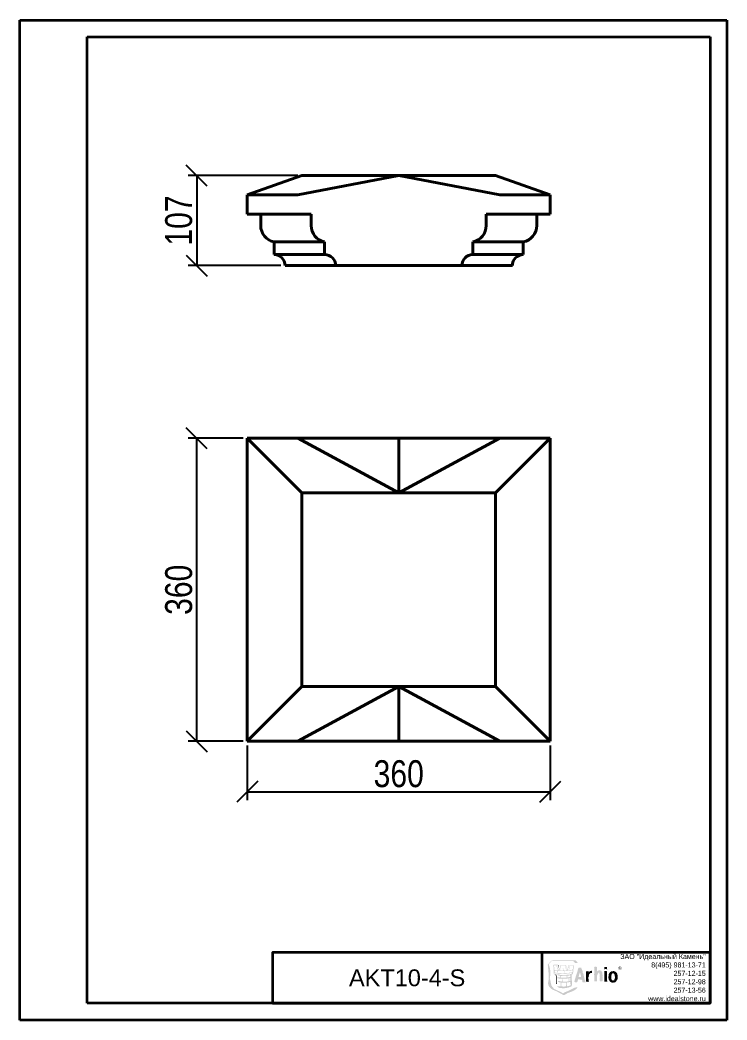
# Model space of a CAD drawing. Header units: millimetres. Extents: x 28823 to 29663, y 4830 to 6018.
import ezdxf

# ---------------------------------------------------------------- set-up
doc = ezdxf.new("R2010")
doc.units = ezdxf.units.MM
doc.layers.get('0').update_dxf_attribs({"lineweight": 35})
doc.layers.add('архио', color=252, linetype='Continuous', lineweight=40)
doc.layers.add('Размеры', color=5, linetype='Continuous', lineweight=9)
doc.styles.add('H100', font='ARIAL.TTF', dxfattribs={"height": 100})
doc.styles.get("Standard").update_dxf_attribs({"font": 'ARIAL.TTF', "height": 5})
doc.styles.add('Размер', font='ARIAL.TTF', dxfattribs={"width": 0.8})
doc.dimstyles.new('M 1-1_h36_(M 1-10)', dxfattribs={"dimtxt": 32, "dimasz": 25, "dimexe": 10, "dimexo": 5, "dimgap": 5, "dimtad": 1, "dimdec": 0, "dimtxsty": 'Размер', "dimblk": 'OBLIQUE', "dimcen": 2.5, "dimadec": 0, "dimazin": 0, "dimtfac": 1, "dimtdec": 0, "dimtmove": 0, "dimatfit": 3, "dimfxl": 0, "dimarcsym": 0})

# ---------------------------------------------------------------- blocks, each defined once
blk = doc.blocks.new('Logo')
h = blk.add_hatch(color=256)
edge = h.paths.add_edge_path()
edge.add_arc((-11.77, 9.97), 14.12, 347.7022, 349.8286, ccw=False)
edge.add_arc((8.64, 5.38), 6.8, 166.5465, 175.6657)
edge.add_arc((4.01, 6.08), 2.16, 184.8885, 231.8186)
edge.add_arc((5.05, 7.51), 3.93, 232.882, 245.4855)
edge.add_arc((9.16, 16.38), 13.7, 245.2577, 249.0679)
edge.add_arc((-0.17, -8.08), 12.48, 64.5367, 69.2139, ccw=False)
edge.add_arc((3.65, -0.11), 3.64, 49.4282, 64.7759, ccw=False)
edge.add_arc((6.1, 2.69), 0.0941, 200.3248, 218.0088)
edge.add_arc((6.17, 2.74), 0.178, 217.6976, 228.5452)
edge.add_arc((6.31, 2.9), 0.394, 228.852, 241.6192)
edge.add_arc((6.53, 3.24), 0.803, 239.1243, 255.0492)
edge.add_arc((6.59, 3.5), 1.07, 255.4649, 271.3492)
edge.add_arc((6.62, 2.91), 0.476, 270.0813, 305.3132)
edge.add_arc((9.29, -0.49), 3.85, 119.1572, 128.5241, ccw=False)
edge.add_arc((9.57, -1.13), 4.55, 115.0831, 118.3468, ccw=False)
edge.add_arc((8.49, 1.14), 2.04, 111.5636, 114.5511, ccw=False)
edge.add_arc((4.01, 12.24), 9.94, 292.0414, 292.1671)
edge.add_arc((1.57, 18.34), 16.51, 292.0497, 292.3291)
edge.add_arc((7.54, 3.76), 0.755, 293.1803, 294.5819)
edge.add_arc((37.34, -83.13), 91.11, 108.8014, 108.8781, ccw=False)
edge.add_arc((3.19, 17.67), 15.32, 288.1832, 292.5)
edge.add_arc((7.32, 7.85), 4.66, 291.795, 305.9891)
edge.add_arc((8.33, 6.19), 2.73, 309.2804, 326.7137)
edge.add_arc((10.3, 0.83), 3.88, 85.3612, 91.0157)
edge.add_arc((10.14, 7.55), 2.85, 261.1562, 271.9791, ccw=False)
edge.add_arc((8.67, 5.48), 1.27, 310.6512, 324.2542, ccw=False)
edge.add_arc((12.83, 0.72), 5.05, 131.3743, 132.6076)
edge.add_arc((7.37, 6.74), 3.07, 293.7487, 311.6391, ccw=False)
edge.add_arc((4.59, 13), 9.93, 288.2602, 293.8876, ccw=False)
edge.add_arc((13.66, -13.78), 18.35, 108.9431, 110.4472)
edge.add_arc((9.03, -1.13), 4.88, 111.4003, 124.5173)
edge.add_arc((3.85, -0.1), 3.84, 51.0951, 65.069)
edge.add_arc((-0.08, -8.45), 13.07, 64.853, 69.1295)
edge.add_arc((9.47, 16.56), 13.7, 245.2449, 249.0549, ccw=False)
edge.add_arc((5.37, 7.7), 3.93, 232.8703, 245.4725, ccw=False)
edge.add_arc((4.33, 6.26), 2.16, 184.8873, 231.807, ccw=False)
edge.add_arc((12.23, 5.35), 10.08, 167.8655, 175.8766, ccw=False)
edge.add_arc((-4.06, 8.98), 6.61, 346.8094, 381.3427)
edge.add_arc((2.34, 11.49), 0.266, 137.0811, 205.3253, ccw=False)
edge.add_arc((0.36, 13.44), 2.51, 315.2841, 317.5423)
edge.add_arc((2444.57, -2201.51), 3296.01, 137.80931, 137.81729, ccw=False)
edge.add_arc((-1967.67, 1798.01), 2659.17, 317.8086, 317.82085)
edge.add_line((2.9, 12.51), (9.32, 12.51))
edge.add_line((9.32, 12.51), (9.35, 12.51))
edge.add_arc((-4.59, -1.21), 19.56, 43.3547, 44.5206, ccw=False)
edge.add_arc((23.85, 25.65), 19.56, 223.3547, 224.5206)
edge.add_line((9.9, 11.93), (10.74, 11.93))
edge.add_arc((16.09, 17.2), 7.51, 223.1115, 224.549, ccw=False)
edge.add_arc((26.68, 27.01), 21.95, 221.5384, 222.9046, ccw=False)
edge.add_arc((-88.21, -75.47), 132.02, 41.7639, 41.7939)
edge.add_arc((10.08, 12.39), 0.18, 42.6921, 55.2568)
edge.add_arc((9.11, 11.58), 1.44, 41.8372, 46.6305)
edge.add_arc((9.82, 12.34), 0.393, 45.2899, 58.8221)
edge.add_arc((9.97, 12.59), 0.0969, 59.4875, 81.8704)
edge.add_arc((9.88, 8.47), 4.22, 88.5639, 91.4075)
edge.add_line((9.78, 12.69), (6.66, 12.69))
edge.add_line((6.66, 12.69), (3.25, 12.68))
edge.add_arc((3.34, 11.74), 0.948, 95.2045, 110.3432)
edge.add_arc((71.3, -49.24), 92.15, 137.7713, 137.8209, ccw=False)
edge.add_line((3.06, 12.69), (2.94, 12.62))
edge.add_arc((-630.23, 1109.65), 1266.65, 299.98223, 299.99223, ccw=False)
edge.add_line((2.75, 12.51), (2.78, 12.51))
edge.add_arc((3.85, 10.98), 1.86, 124.9431, 137.7403)
edge.add_arc((7.12, 7.98), 6.31, 137.5616, 141.4899)
edge.add_arc((-1.38, 14.69), 4.53, 315.6563, 321.9572, ccw=False)
edge.add_arc((2.38, 10.97), 0.766, 132.7113, 141.1615)
edge.add_arc((1.92, 11.34), 0.174, 141.5666, 171.2739)
edge.add_arc((1.99, 11.35), 0.251, 175.46, 201.2759)
edge.add_arc((3.66, 11.97), 2.02, 200.5433, 204.461)
edge.add_arc((-3.53, 8.91), 5.79, 16.9043, 22.5186, ccw=False)
edge.add_arc((-4.45, 8.77), 6.71, -11.1305, 15.7687, ccw=False)
h = blk.add_hatch(color=256)
h.paths.add_polyline_path([(3.76, 9.86, -0.074124), (3.79, 9.86, 0.028962), (5.29, 9.69), (5.26, 9.72), (5.25, 9.97), (5.13, 9.97), (4.85, 10.03), (4.56, 10.11), (4.5, 10.19), (4.47, 10.66), (4.44, 10.89), (4.41, 11), (4.37, 11.11), (4.55, 11.11), (4.59, 10.7), (4.58, 10.3), (4.7, 10.24), (4.84, 10.18), (5.12, 10.09), (5.24, 10.08), (5.22, 10.2), (5.2, 10.28), (5.18, 10.34), (5.12, 10.33), (4.99, 10.4), (4.98, 10.46), (5.03, 10.49), (5.22, 10.48), (5.43, 10.48), (5.52, 10.5), (5.57, 10.57), (5.56, 10.79), (5.52, 11.13), (5.54, 11.2), (5.6, 11.22), (5.76, 11.25), (6.16, 11.26), (6.56, 11.24), (7.21, 11.21), (7.25, 11.05), (7.25, 10.76), (7.24, 10.48), (7.66, 10.48), (7.74, 10.5), (7.8, 10.57), (7.78, 10.79), (7.75, 11.13), (7.77, 11.2), (7.83, 11.22), (7.98, 11.25), (8.38, 11.26), (8.78, 11.24), (9.43, 11.21), (9.47, 11.05), (9.48, 10.76), (9.45, 10.26), (9.39, 10.24, -0.040883), (9.4, 10.1), (9.39, 9.98), (9.34, 9.67), (9.32, 9.29), (9.31, 9.17, -0.327709), (9.33, 9.14, -0.098794), (9.32, 9.12, -0.061229), (9.31, 9.09), (9.3, 8.94), (9.29, 8.8), (9.26, 8.71), (9.22, 8.65), (9.16, 8.62), (9.02, 8.58), (8.84, 8.55), (8.87, 8.52, -0.000169), (8.9, 7.54, -0.000336), (8.92, 6.86, -0.00067), (8.92, 6.64, -0.001326), (8.93, 6.58, -0.0026), (8.93, 6.56), (8.93, 6.56), (8.93, 5.81, 0.000227), (8.96, 5.47, -0.000531), (8.99, 5.38), (8.76, 4.97), (8.73, 4.95, -0.155779), (5.36, 4.52, -0.068645), (4.83, 4.73, -0.059092), (4.66, 4.85), (4.64, 4.87), (4.63, 5.04), (4.73, 5.04), (5.61, 4.98), (5.62, 6.13, -0.036867), (4.88, 6.29, -0.045573), (4.84, 6.31, -0.072028), (4.8, 6.33, -0.227731), (4.78, 6.38, -0.090302), (4.79, 6.41, -0.058066), (4.81, 6.44, -0.06748), (4.87, 6.49, -0.080075), (5.04, 6.57, -0.049629), (5.13, 6.58, -0.09146), (5.2, 6.58, 0.048779), (6.14, 6.4), (6.16, 7.24, -0.042806), (4.63, 7.41, -0.044253), (4.59, 7.43, -0.073811), (4.55, 7.44, -0.251992), (4.53, 7.49, -0.093195), (4.54, 7.51, -0.065637), (4.56, 7.54, -0.058615), (4.62, 7.59, -0.071668), (4.79, 7.68, -0.044358), (4.88, 7.7, -0.084534), (4.95, 7.7, 0.014405), (5.43, 7.61), (5.44, 8.15), (5.39, 8.16), (5.08, 8.18), (4.77, 8.32), (4.74, 8.36), (4.7, 8.4), (4.63, 8.48), (4.54, 8.55), (4.45, 8.6), (4.48, 8.64), (4.51, 8.65), (4.59, 8.64), (4.68, 8.6), (4.77, 8.57), (5.68, 8.36), (7.07, 8.39), (8.4, 8.5), (8.5, 8.57), (8.5, 8.63), (8.64, 8.69), (8.68, 8.68), (8.86, 8.79), (9.1, 8.94), (9.1, 9.02, -0.044716), (5.84, 8.76), (5.79, 8.75), (5.46, 8.75), (5.28, 8.77, -0.025947), (3.86, 8.92), (3.86, 8.86), (3.84, 8.78), (3.77, 8.73), (3.64, 8.73), (3.59, 8.75), (3.56, 8.81), (3.52, 9.28), (3.52, 9.76), (3.5, 10.72), (3.48, 10.85), (3.44, 10.98), (3.41, 11.24), (3.47, 11.28), (3.49, 11.32), (3.5, 11.38), (3.55, 11.42), (4.8, 11.44), (4.85, 11.38), (4.85, 11.32), (4.82, 11.26), (4.75, 11.22), (3.6, 11.22), (3.64, 10.98), (3.68, 10.74), (3.73, 10.26)])
h.paths.add_polyline_path([(6.9, 8.92), (6.91, 8.95), (6.94, 9.1), (6.92, 9.22), (6.91, 9.43), (6.88, 9.52), (6.85, 9.54, 0.02601), (8.83, 9.74), (8.95, 9.74), (9.07, 9.76), (9.14, 9.79), (9.18, 9.79), (9.18, 9.77), (9.13, 9.35), (9.11, 9.15, -0.029458)], flags=16)
h.paths.add_polyline_path([(8.49, 8.3), (8.5, 8.27), (8.5, 7.8), (8.49, 7.8, -0.036386), (7.61, 7.61), (7.63, 8.15), (7.82, 8.15)], flags=16)
h.paths.add_polyline_path([(8.6, 9.84), (8.52, 9.86), (8.41, 9.9), (8.32, 9.94), (8.32, 10.19), (8.28, 11), (8.14, 11), (8.18, 10.38), (8.21, 10.31), (8.23, 10.16), (8.25, 9.87), (8.3, 9.82), (8.36, 9.81, -0.00954), (7.63, 9.73), (7.64, 9.75), (7.67, 9.83), (7.66, 9.91), (7.65, 10.01), (7.86, 10.05), (8.02, 10.1), (7.55, 10.1), (7.52, 10.11), (7.51, 10.1), (7.48, 10.1), (7.34, 10.13), (7.26, 10.14), (7.2, 10.1), (7.25, 10.04), (7.39, 10), (7.5, 10), (7.52, 9.95), (7.58, 9.81), (7.59, 9.73, -0.010797), (6.83, 9.68), (6.65, 9.72), (6.51, 9.76), (6.39, 9.8), (6.4, 10.08), (6.36, 10.36), (6.18, 10.36), (6.22, 10.28), (6.25, 10.21), (6.28, 10.04), (6.31, 9.72), (6.37, 9.67), (6.41, 9.67, -0.012603), (5.62, 9.67), (5.49, 9.72), (5.4, 9.76), (5.31, 9.8), (5.32, 9.97), (5.4, 9.97), (5.55, 10.01), (5.7, 10.08), (5.41, 10.06), (5.32, 10.07), (5.32, 10.08), (5.29, 10.34), (5.46, 10.34), (5.54, 10.35), (5.64, 10.4), (5.69, 10.46), (5.72, 10.54), (5.72, 10.64), (5.72, 10.74), (5.7, 10.95), (5.71, 11.13), (6.37, 11.11), (7.02, 11.11), (7.06, 11.01), (7.08, 10.89), (7.08, 10.67), (7.09, 10.44), (7.13, 10.22), (7.22, 10.26), (7.23, 10.34), (7.68, 10.34), (7.77, 10.35), (7.87, 10.4), (7.92, 10.46), (7.94, 10.54), (7.94, 10.64), (7.94, 10.74), (7.92, 10.95), (7.93, 11.13), (8.59, 11.11), (9.24, 11.11), (9.28, 11.01), (9.3, 10.89), (9.3, 10.67), (9.31, 10.52), (9.25, 10.52), (9.2, 9.93, -0.007297)], flags=16)
h.paths.add_polyline_path([(8.5, 7.52), (8.5, 6.62, -0.009977), (8.2, 6.55), (8.22, 7.45, 0.010834)], flags=16)
h.paths.add_polyline_path([(7.95, 7.39), (7.93, 6.5), (7.93, 6.49, -0.062015), (6.32, 6.38), (6.34, 7.24, 0.051735)], flags=16)
h.paths.add_polyline_path([(7.36, 8.15), (7.34, 7.57, -0.056424), (5.61, 7.59), (5.62, 8.12), (5.81, 8.09), (6.46, 8.15), (7.14, 8.15)], flags=16)
h.paths.add_polyline_path([(6.85, 8.92, -0.030639), (4.98, 8.95), (4.94, 8.96), (4.79, 9.01), (4.81, 9.33), (4.77, 9.57, 0.031686), (6.75, 9.53), (6.75, 9.47), (6.79, 9.31), (6.84, 9.06)], flags=16)
h.paths.add_polyline_path([(8.5, 6.35), (8.5, 6.13, 0.005048), (8.52, 5.7, 0.006907), (8.55, 5.5, -0.00011), (8.56, 5.33, -0.000702), (8.49, 5.29, 0.000511), (8.44, 5.26, 0.001188), (8.43, 5.25), (8.42, 5.25), (8.42, 5.25, -0.001047), (8.4, 5.24, -0.00051), (8.33, 5.22, -0.000222), (8.14, 5.16), (8.03, 5.13, 0.00004), (7.94, 5.1, 0.000208), (7.87, 5.08, 0.000359), (7.85, 5.07), (7.85, 5.07, -0.000296), (7.84, 5.07, -0.000097), (7.81, 5.07, 0.000588), (7.44, 5.02), (7.42, 6.13, 0.03222)], flags=16)
h.paths.add_polyline_path([(7.15, 6.1), (7.17, 4.99), (6.6, 4.93), (6.6, 4.93, 0.000105), (6.59, 4.93, 0.000092), (6.54, 4.93, 0.000114), (6.36, 4.94, 0.0003), (5.79, 4.97), (5.8, 6.11, 0.05073)], flags=16)
h.paths.add_polyline_path([(4.69, 8.97, -0.017018), (3.83, 9.09), (3.81, 9.21), (3.78, 9.56), (3.77, 9.69, 0.015445), (4.58, 9.59), (4.59, 9.57), (4.62, 9.48), (4.66, 9.29)], flags=16)
for points in [[(5, 11.11), (4.97, 11.2), (4.88, 11.26), (4.84, 11.21), (4.84, 11.15), (4.88, 10.99), (4.93, 10.73), (4.95, 10.47), (5, 10.63), (5.03, 10.78), (5.01, 10.9)], [(3.98, 8.55), (4.05, 8.58), (4.07, 8.61), (4.07, 8.64), (4.01, 8.71), (3.92, 8.71), (3.84, 8.68), (3.84, 8.59), (3.9, 8.55)], [(4.2, 7.98), (4.24, 7.74), (4.26, 7.49), (4.25, 6.92), (4.22, 6.34), (4.24, 5.81), (4.3, 5.74), (4.37, 5.68), (4.44, 5.64), (4.54, 5.66), (4.5, 5.77), (4.46, 5.89), (4.43, 6.14), (4.41, 6.46), (4.41, 6.83), (4.41, 7.22), (4.39, 7.96), (4.35, 8.24), (4.29, 8.44), (4.16, 8.5), (4.1, 8.47), (4.09, 8.42), (4.15, 8.2)]]:
    blk.add_hatch(color=256).paths.add_polyline_path(points)
h = blk.add_hatch(color=256)
edge = h.paths.add_edge_path()
edge.add_arc((23.66, 3.29), 14.32, 164.3255, 166.982)
edge.add_arc((10.41, 6.43), 0.709, 173.0989, 176.879)
edge.add_arc((8.4, 6.54), 1.3, 351.0561, 356.7048, ccw=False)
edge.add_arc((9.27, 6.41), 0.43, 342.1478, 350.7922, ccw=False)
edge.add_arc((9.52, 6.33), 0.162, 323.8885, 343.2174, ccw=False)
edge.add_arc((9.29, -2.4), 8.64, 85.621, 87.5888, ccw=False)
edge.add_arc((10.62, 14.96), 8.78, 265.6209, 267.6575)
edge.add_arc((10.25, 5.3), 0.891, 84.1924, 89.19, ccw=False)
edge.add_arc((10.42, 7.02), 0.839, 264.2342, 268.2788)
edge.add_arc((10.4, 6.38), 0.198, 267.7626, 282.7592)
edge.add_arc((10.42, 6.29), 0.101, 285.8618, 343.1346)
edge.add_arc((15.85, 4.35), 5.66, 158.4024, 160.3085, ccw=False)
edge.add_arc((1.96, 9.83), 9.27, 338.5099, 340.7378)
edge.add_arc((8.64, 7.49), 2.19, 340.7369, 344.8828)
edge.add_arc((10.35, 7.05), 0.425, 342.8244, 357.4155)
edge.add_line((10.77, 7.03), (11.25, 7.03))
edge.add_arc((11.11, -0.21), 7.24, 86.2087, 88.8693, ccw=False)
edge.add_line((11.59, 7.02), (11.86, 7.02))
edge.add_arc((12.24, 7.02), 0.381, 180.9513, 235.3303)
edge.add_arc((13.85, 6.92), 1.83, 186.504, 193.3705)
edge.add_arc((8.05, 5.63), 4.1, 7.7748, 12.2079, ccw=False)
edge.add_line((12.12, 6.18), (13.02, 6.18))
edge.add_line((13.02, 6.18), (13.08, 6.14))
edge.add_arc((13.3, 6.42), 0.353, 168.2377, 232.0862, ccw=False)
edge.add_arc((11.58, 5.98), 1.46, 20.1473, 26.8677)
edge.add_arc((16.17, 8.22), 3.65, 202.7917, 205.6264, ccw=False)
edge.add_arc((13.57, 7.14), 0.824, 192.1561, 203.6289, ccw=False)
edge.add_arc((3.83, 5.11), 9.12, 11.7417, 17.5914)
edge.add_arc((14.79, 8.52), 2.35, 187.4945, 196.0474, ccw=False)
edge.add_arc((8.87, 7.69), 3.62, 8.2372, 15.2092)
edge.add_arc((11.25, 8.33), 1.15, 15.8643, 26.1727)
edge.add_arc((11.75, 8.57), 0.598, 25.9465, 44.0397)
edge.add_arc((12.37, 9.05), 0.202, 177.2715, 198.9584, ccw=False)
edge.add_arc((12.95, 9.05), 0.778, 170.44, 179.1723, ccw=False)
edge.add_arc((11.16, 9.03), 1.03, 8.4532, 19.8728)
edge.add_arc((13.93, 10), 1.9, 189.0512, 198.8497, ccw=False)
edge.add_arc((11.16, 9.52), 0.911, 11.0893, 35.508)
edge.add_arc((12.71, 10.61), 0.985, 184.7611, 214.4209, ccw=False)
edge.add_line((11.73, 10.53), (11.47, 10.53))
edge.add_arc((11.46, 10.53), 0.0167, 324.0231, 359.1813, ccw=False)
edge.add_arc((11.45, 10.53), 0.0311, 299.2754, 322.8098, ccw=False)
edge.add_arc((11.41, 10.61), 0.111, 277.3217, 298.1854, ccw=False)
edge.add_arc((11.36, 10.9), 0.413, 270.3314, 279.2213, ccw=False)
edge.add_arc((11.36, 10.58), 0.0934, 247.6126, 269.3808, ccw=False)
edge.add_arc((10.98, 9.62), 0.945, 68.8097, 72.9449)
edge.add_arc((11.18, 10.28), 0.255, 71.3562, 87.8509)
edge.add_arc((11.24, 15.91), 5.37, 267.6556, 269.4413, ccw=False)
edge.add_arc((10.87, 6.96), 3.58, 87.5713, 89.3528)
edge.add_arc((10.65, 10.55), 0.262, 333.8137, 358.1723, ccw=False)
edge.add_arc((10.28, 10.72), 0.665, 321.4744, 334.579, ccw=False)
edge.add_arc((12.68, 9.58), 2.01, 158.9878, 175.9445)
edge.add_arc((9.91, 9.83), 0.776, 343.9477, 352.014, ccw=False)
edge.add_arc((11.55, 9.37), 0.93, 164.4271, 165.8357)
edge.add_arc((14.18, 8.39), 3.74, 161.1203, 164.8237)
edge.add_arc((-5.71, 14.07), 16.95, 341.453, 343.8942, ccw=False)
edge.add_arc((7.26, 9.7), 3.26, 336.2712, 341.757, ccw=False)
edge.add_arc((9.63, 8.65), 0.676, 327.7717, 336.5608, ccw=False)
edge.add_arc((10.05, 8.39), 0.178, 316.4383, 327.5834, ccw=False)
edge.add_arc((10.13, 8.31), 0.0705, 305.2255, 315.6384, ccw=False)
edge.add_arc((10.15, 8.28), 0.0341, 287.8549, 305.0387, ccw=False)
edge.add_arc((9.42, 8.18), 0.747, -11.4676, 5.407, ccw=False)
edge.add_arc((8.79, 8.3), 1.39, 337.321, 348.8626, ccw=False)
edge.add_arc((11.99, 7.15), 2.02, 162.3045, 168.095)
edge.add_arc((5.56, 8.59), 4.57, 343.592, 347.0724, ccw=False)
edge.add_arc((9.24, 7.5), 0.727, 335.6944, 343.9778, ccw=False)
edge.add_arc((9.76, 7.27), 0.16, 323.431, 335.8623, ccw=False)
edge.add_arc((9.85, 7.2), 0.0521, 309.2515, 322.7896, ccw=False)
edge.add_arc((9.87, 7.18), 0.0216, 284.5428, 309.486, ccw=False)
edge = h.paths.add_edge_path(flags=16)
edge.add_arc((12, 8.53), 0.853, 165.6872, 181.5126, ccw=False)
edge.add_arc((13.25, 8.19), 2.15, 159.2446, 165.1679, ccw=False)
edge.add_arc((7.18, 10.44), 4.33, 339.9673, 341.356)
edge.add_arc((10.95, 9.21), 0.365, 334.2873, 353.6347)
edge.add_arc((10.61, 9.25), 0.712, 353.6644, 364.9018)
edge.add_arc((11.1, 9.1), 0.297, 21.2349, 44.3233, ccw=False)
edge.add_arc((9.15, 8.77), 2.27, 3.6201, 11.2314, ccw=False)
edge.add_arc((14.29, 9.14), 2.87, 184.5236, 188.843)
edge.add_arc((10.43, 8.04), 1.21, 26.8677, 32.8113, ccw=False)
edge.add_arc((11.23, 8.43), 0.316, 14.053, 29.0924, ccw=False)
edge.add_arc((9.41, 7.75), 2.26, 2.352, 19.5589, ccw=False)
edge.add_arc((11.34, 7.83), 0.332, -11.4217, 2.5629, ccw=False)
edge.add_arc((11.59, 7.78), 0.0742, 336.9856, 346.5255, ccw=False)
edge.add_arc((11.62, 7.77), 0.0353, 321.4527, 337.2632, ccw=False)
edge.add_arc((11.64, 7.76), 0.0178, 271.1771, 321.4232, ccw=False)
edge.add_line((11.64, 7.74), (11.02, 7.74))
edge.add_line((11.02, 7.74), (10.96, 7.77))
edge.add_line((10.96, 7.77), (10.96, 7.83))
edge.add_arc((12.49, 7.83), 1.53, 164.4028, 179.8314, ccw=False)
edge.add_arc((11.94, 7.99), 0.958, 154.5395, 165.2208, ccw=False)
edge.add_arc((11.48, 8.21), 0.45, 145.0997, 154.2796, ccw=False)
edge.add_arc((11.29, 8.35), 0.212, 129.8078, 145.5829, ccw=False)
h = blk.add_hatch(color=256)
edge = h.paths.add_edge_path()
edge.add_arc((12.22, 7.49), 0.944, 349.88, 357.2151, ccw=False)
edge.add_arc((18.14, 6.65), 5.04, 172.3563, 173.5142)
edge.add_arc((13.79, 7.15), 0.663, 173.3207, 176.3743)
edge.add_arc((13.24, 7.18), 0.111, 176.1115, 181.587)
edge.add_line((13.13, 7.18), (13.13, 7.17))
edge.add_arc((13.65, 7.17), 0.514, 179.594, 200.3604)
edge.add_arc((12.94, 6.9), 0.242, 19.4931, 21.1924, ccw=False)
edge.add_line((13.17, 6.98), (13.17, 6.98))
edge.add_arc((12.51, 6.97), 0.659, -6.2311, 1.0814, ccw=False)
edge.add_arc((10.49, 7.15), 2.68, 350.9923, 354.662, ccw=False)
edge.add_arc((14.71, 6.49), 1.58, 171.4768, 180.2913)
edge.add_arc((14.26, 6.48), 1.13, 179.7317, 183.1996)
edge.add_arc((13.28, 6.42), 0.154, 182.9109, 189.938)
edge.add_arc((13.16, 6.4), 0.0352, 190.0303, 199.4765)
edge.add_line((13.13, 6.39), (13.13, 6.39))
edge.add_line((13.13, 6.39), (13.23, 6.36))
edge.add_line((13.23, 6.36), (13.97, 6.32))
edge.add_arc((15.02, 6.61), 1.09, 166.4598, 195.3454, ccw=False)
edge.add_arc((-3.42, 11.06), 17.88, 346.4197, 346.5371)
edge.add_line((13.97, 6.9), (13.97, 7.16))
edge.add_arc((13.95, 7.17), 0.017, 310.3045, 332.0409, ccw=False)
edge.add_arc((13.94, 7.18), 0.032, 296.1339, 310.3205, ccw=False)
edge.add_arc((13.92, 7.22), 0.0829, 280.3176, 295.3616, ccw=False)
edge.add_arc((13.88, 7.47), 0.337, 268.5249, 280.2796, ccw=False)
edge.add_line((13.87, 7.14), (13.87, 7.74))
edge.add_arc((13.88, 7.8), 0.0596, 262.3884, 301.158)
edge.add_arc((13.86, 7.82), 0.0883, 304.1538, 334.3392)
edge.add_arc((13.73, 7.89), 0.235, 333.5279, 349.4189)
edge.add_arc((13.39, 7.96), 0.582, 348.7524, 357.5264)
edge.add_arc((13.32, 7.96), 0.647, 357.3529, 365.0741)
edge.add_arc((15.25, 8.11), 1.28, 175.4972, 184.326, ccw=False)
edge.add_arc((14.35, 8.19), 0.384, 145.795, 176.7612, ccw=False)
edge.add_arc((13.55, 8.48), 0.486, 351.4934, 362.2352)
edge.add_arc((14.47, 8.49), 0.432, 135.4805, 178.9559, ccw=False)
edge.add_arc((14.65, 8.37), 0.646, 104.3957, 139.2523, ccw=False)
edge.add_arc((14.62, 8.52), 0.495, 85.7496, 105.6926, ccw=False)
edge.add_arc((14.62, 8.8), 0.219, 69.422, 80.4554, ccw=False)
edge.add_arc((14.81, 9.33), 0.345, 252.0402, 273.3427)
edge.add_arc((14.81, 9.3), 0.306, 272.8154, 278.628)
edge.add_arc((14.84, 9.1), 0.106, 277.9954, 290.0894)
edge.add_arc((14.87, 9.03), 0.0325, 288.7686, 315.6776)
edge.add_arc((14.88, 9.02), 0.0166, 318.3895, 359.8743)
edge.add_line((14.9, 9.02), (14.9, 9.61))
edge.add_arc((14.83, 7.87), 1.74, 87.616, 103.9841)
edge.add_arc((14.53, 9.06), 0.517, 104.1946, 155.4331)
edge.add_arc((13.28, 9.58), 0.839, 330.5723, 338.3542, ccw=False)
edge.add_arc((13.78, 9.31), 0.272, 321.7891, 330.1645, ccw=False)
edge.add_arc((13.89, 9.21), 0.121, 307.7294, 322.1202, ccw=False)
edge.add_arc((14.51, 9.23), 0.55, 185.9255, 192.038, ccw=False)
edge.add_arc((12.15, 8.95), 1.82, 7.0618, 12.7715)
edge.add_arc((13.32, 9.21), 0.621, 12.9789, 21.6868)
edge.add_arc((13.69, 9.37), 0.222, 20.436, 40.7283)
edge.add_arc((13.8, 9.46), 0.0788, 40.4113, 85.745)
edge.add_arc((13.8, 9.27), 0.267, 89.1589, 103.2922)
edge.add_arc((13.89, 8.97), 0.586, 104.6727, 116.7768)
edge.add_arc((13.39, 9.95), 0.516, 275.3947, 297.5223, ccw=False)
edge.add_arc((13.42, 9.59), 0.154, 261.7703, 274.7792, ccw=False)
edge.add_arc((13.41, 9.49), 0.0564, 223.9453, 259.681, ccw=False)
edge.add_arc((13.48, 9.55), 0.151, 216.5006, 222.482, ccw=False)
edge.add_arc((13.28, 9.4), 0.108, 38.3491, 85.4689)
edge.add_arc((13.25, 9.14), 0.36, 84.5048, 101.7044)
edge.add_arc((13.2, 9.39), 0.109, 100.3409, 116.3563)
edge.add_arc((13.17, 9.45), 0.0411, 117.188, 132.1837)
edge.add_arc((13.15, 9.46), 0.0215, 132.1749, 155.1374)
edge.add_line((13.13, 9.47), (13.13, 9.47))
edge.add_line((13.13, 9.47), (13.13, 9.46))
edge.add_arc((13.25, 9.47), 0.119, 181.302, 190.1964)
edge.add_arc((13.34, 9.49), 0.211, 191.8586, 201.1305)
edge.add_arc((12.65, 9.25), 0.522, -20.7289, 18.7597, ccw=False)
edge.add_arc((13.61, 8.88), 0.501, 158.8704, 196.041)
edge.add_arc((12, 8.44), 1.16, -8.3818, 14.9118, ccw=False)
edge.add_arc((16.09, 7.9), 2.97, 172.7083, 188.7376)
h = blk.add_hatch(color=256)
edge = h.paths.add_edge_path()
edge.add_arc((9.46, 6.82), 6.92, 1.2237, 3.5335)
edge.add_arc((15.49, 7.19), 0.882, 3.2572, 8.1577)
edge.add_arc((16.19, 7.3), 0.168, 8.0253, 15.5043)
edge.add_arc((16.31, 7.33), 0.047, 15.7548, 24.4302)
edge.add_line((16.35, 7.35), (16.35, 7.35))
edge.add_line((16.35, 7.35), (16.44, 7.57))
edge.add_line((16.44, 7.57), (16.44, 7.58))
edge.add_arc((16.21, 7.56), 0.237, 3.1713, 6.5406)
edge.add_arc((14.51, 7.38), 1.94, 6.2275, 7.7613)
edge.add_arc((3.9, 5.97), 12.64, 7.6219, 8.3542)
edge.add_arc((-21.23, 2.34), 38.04, 8.254, 8.6118)
edge.add_arc((16.79, 8.02), 0.413, 164.4735, 177.255, ccw=False)
edge.add_arc((18.51, 7.63), 2.18, 162.6954, 166.7668, ccw=False)
edge.add_arc((19.65, 7.3), 3.36, 156.1305, 163.039, ccw=False)
edge.add_arc((17.87, 8.13), 1.4, 142.2865, 157.9493, ccw=False)
edge.add_arc((17.02, 8.79), 0.325, 118.988, 142.7421, ccw=False)
edge.add_arc((16.93, 8.93), 0.162, 88.4782, 114.4095, ccw=False)
edge.add_arc((16.95, 8.38), 0.709, 86.357, 91.1215, ccw=False)
edge.add_arc((16.99, 8.9), 0.184, 69.9967, 86.8023, ccw=False)
edge.add_arc((17.01, 8.98), 0.0989, 39.2487, 69.1043, ccw=False)
edge.add_arc((16.98, 8.97), 0.135, 9.5132, 36.7811, ccw=False)
edge.add_arc((12.76, 7.9), 4.49, -2.5667, 14.0037, ccw=False)
edge.add_arc((16.92, 7.64), 0.335, -9.629, 10.2401, ccw=False)
edge.add_arc((16.38, 7.75), 0.877, 342.1825, 349.5506, ccw=False)
edge.add_arc((17.9, 7.25), 0.722, 161.3142, 177.8524)
edge.add_line((17.18, 7.27), (17.18, 7.26))
edge.add_arc((13.6, 6.5), 3.66, -0.8006, 11.9358, ccw=False)
edge.add_arc((17.21, 15.54), 9.08, 270.3175, 275.102)
edge.add_arc((18.73, 6.59), 0.718, 175.3736, 187.8763, ccw=False)
edge.add_arc((18.42, 6.61), 0.406, 156.2317, 175.1695, ccw=False)
edge.add_line((18.05, 6.77), (18.05, 7.7))
edge.add_arc((18.52, 7.87), 0.504, 181.5018, 198.8929, ccw=False)
edge.add_arc((18.54, 7.9), 0.522, 174.3172, 185.0623, ccw=False)
edge.add_arc((18.26, 7.91), 0.248, 150.7969, 170.3776, ccw=False)
edge.add_arc((17.78, 8.17), 0.3, 332.3356, 359.6219)
edge.add_line((18.08, 8.17), (18.08, 8.22))
edge.add_arc((16.6, 7.98), 1.5, 8.9721, 19.122)
edge.add_arc((22.87, 8.71), 4.86, 177.1779, 182.8221, ccw=False)
edge.add_arc((17.96, 8.95), 0.0528, 2.9672, 17.4428)
edge.add_arc((17.69, 8.88), 0.341, 15.101, 19.1614)
edge.add_arc((16.63, 8.51), 1.46, 19.1384, 22.3368)
edge.add_arc((11.69, 6.49), 6.8, 22.2482, 24.7599)
edge.add_arc((17.26, 9.07), 0.659, 23.8108, 90.3746)
edge.add_arc((17.22, 4.47), 5.27, 89.5976, 91.1235)
edge.add_arc((17.12, 9.18), 0.547, 90.9486, 95.1086)
edge.add_arc((17.08, 9.6), 0.129, 95.1823, 100.7897)
edge.add_arc((17.06, 9.7), 0.0313, 99.414, 114.2014)
edge.add_arc((17.06, 9.23), 0.5, 91.103, 109.5023)
edge.add_arc((16.8, 10.56), 0.87, 263.6291, 276.3709, ccw=False)
edge.add_line((16.7, 9.7), (16.48, 9.47))
edge.add_line((16.48, 9.47), (16.39, 9.47))
edge.add_arc((20.69, 9.42), 4.3, 175.8433, 179.4223, ccw=False)
edge.add_arc((12.46, 10.03), 3.95, 355.7938, 359.3723)
edge.add_line((16.42, 9.98), (16.42, 10.06))
edge.add_arc((15.79, 10.05), 0.631, 0.9197, 12.4833)
edge.add_arc((17.07, 10.35), 0.693, 171.236, 193.7105, ccw=False)
edge.add_arc((15.18, 10.71), 1.24, 348.0794, 358.8569)
edge.add_arc((16.37, 10.69), 0.044, 358.0898, 373.3537)
edge.add_arc((16.4, 10.7), 0.0182, 14.1608, 39.0669)
edge.add_arc((16.4, 10.7), 0.014, 40.9515, 68.9819)
edge.add_arc((16.4, 10.69), 0.0213, 70.0904, 89.9871)
edge.add_arc((16.4, 10.65), 0.0613, 91.2344, 108.7309)
edge.add_arc((16.48, 10.4), 0.328, 107.3827, 111.3416)
edge.add_arc((16.23, 11.02), 0.341, 287.3145, 291.3223, ccw=False)
edge.add_arc((16.31, 10.76), 0.0719, 271.9018, 288.365, ccw=False)
edge.add_arc((16.24, 11.42), 0.734, 267.7751, 276.1648, ccw=False)
edge.add_arc((16.22, 10.94), 0.253, 248.3319, 268.2519, ccw=False)
edge.add_line((16.12, 10.7), (16.12, 10.77))
edge.add_line((16.12, 10.77), (16.25, 10.77))
edge.add_arc((16.13, 10.65), 0.172, 43.9294, 79.5072)
edge.add_arc((19.12, 66.4), 55.66, 266.9009, 266.9455, ccw=False)
edge.add_arc((15.72, 4.47), 6.36, 86.4559, 89.5449)
edge.add_line((15.77, 10.83), (15.77, 10.75))
edge.add_arc((15.77, 10.62), 0.136, 90.7604, 106.7873)
edge.add_arc((15.84, 10.41), 0.357, 107.0265, 112.7234)
edge.add_arc((15.62, 10.92), 0.196, 283.9717, 293.9059, ccw=False)
edge.add_arc((15.66, 10.77), 0.0502, 266.7185, 282.7491, ccw=False)
edge.add_arc((15.66, 10.75), 0.0308, 241.5499, 265.9277, ccw=False)
edge.add_arc((15.66, 10.76), 0.0364, 216.4177, 239.8322, ccw=False)
edge.add_arc((15.69, 10.78), 0.0744, 200.7747, 216.1166, ccw=False)
edge.add_arc((15.87, 10.84), 0.261, 185.5085, 199.804, ccw=False)
edge.add_arc((15.55, 10.78), 0.0679, 35.3371, 91.5328)
edge.add_arc((16.09, 10.77), 0.547, 171.7439, 188.2561)
edge.add_arc((15.78, 10.72), 0.231, 188.2379, 197.9925)
edge.add_arc((16.78, 11.03), 1.28, 197.263, 199.4709)
edge.add_arc((15.14, 10.43), 0.472, -11.6487, 21.8836, ccw=False)
edge.add_arc((16.1, 10.2), 0.515, 164.8723, 192.9037)
edge.add_arc((15.08, 9.94), 0.537, -6.4147, 15.8499, ccw=False)
edge.add_arc((15.48, 9.89), 0.136, 327.1551, 353.3348, ccw=False)
edge.add_arc((15.53, 9.86), 0.0799, 288.4087, 324.8907, ccw=False)
edge.add_arc((15.25, 9.58), 0.367, -22.2226, 35.097, ccw=False)
edge.add_arc((15.93, 9.27), 0.377, 153.5317, 178.2872)
edge.add_arc((16.48, 9.33), 0.926, 182.7715, 197.982)
edge.add_arc((15.16, 8.93), 0.45, -19.2123, 15.072, ccw=False)
edge.add_arc((16.22, 8.56), 0.667, 161.359, 173.7344)
edge.add_arc((17.55, 8.5), 2, 176.0598, 182.4473)
edge.add_arc((17.61, 8.41), 2.06, 179.899, 193.4422)
edge.add_arc((15.26, 7.95), 0.354, 343.0608, 357.512, ccw=False)
edge.add_arc((15.89, 7.75), 0.31, 162.7479, 177.195)
edge.add_line((15.58, 7.77), (15.58, 6.94))
edge.add_arc((15.43, 6.83), 0.187, 9.2636, 34.1541, ccw=False)
edge.add_arc((15.03, 6.75), 0.591, 1.0052, 10.9698, ccw=False)
edge.add_arc((13.51, 6.73), 2.11, -5.1055, 0.8205, ccw=False)
edge.add_arc((19.55, 6.25), 3.95, 175.7021, 176.5041)
edge.add_line((15.61, 6.49), (16.44, 6.45))
edge.add_line((16.44, 6.45), (16.38, 6.58))
edge.add_arc((12.95, 6.77), 3.44, 356.7851, 363.2149)
h = blk.add_hatch(color=256)
edge = h.paths.add_edge_path()
edge.add_arc((18.7, 9.36), 1.42, 78.4142, 91.4292)
edge.add_line((18.67, 10.78), (18.57, 10.78))
edge.add_arc((20.6, 10.44), 2.06, 170.4224, 179.4157)
edge.add_line((18.55, 10.46), (18.55, 10.4))
edge.add_arc((19.39, 10.43), 0.841, 182.0998, 191.0202)
edge.add_arc((17.3, 10.03), 1.28, 1.482, 10.4116, ccw=False)
edge.add_arc((18.58, 10.93), 0.86, 269.9453, 286.788)
edge.add_arc((18.72, 10.5), 0.416, 285.5927, 301.1918)
edge.add_arc((18.84, 10.3), 0.172, 301.7254, 316.8885)
edge.add_arc((18.9, 10.24), 0.0887, 316.7623, 341.601)
edge.add_arc((18.98, 10.05), 0.163, 52.7212, 87.4173, ccw=False)
edge.add_arc((18.8, 9.8), 0.471, 35.9079, 53.574, ccw=False)
edge.add_line((19.18, 10.08), (19.41, 10.08))
edge.add_arc((19.41, 10.1), 0.029, 271.6408, 353.6935)
edge.add_arc((19.38, 10.11), 0.0621, 352.3425, 381.6028)
edge.add_arc((19.29, 10.07), 0.161, 23.2223, 35.4121)
edge.add_arc((19.63, 10.29), 0.248, 206.9338, 210.5068, ccw=False)
edge.add_line((19.41, 10.18), (19.41, 10.69))
edge.add_line((19.41, 10.69), (19.37, 10.75))
edge.add_line((19.37, 10.75), (19.3, 10.75))
edge.add_arc((19.3, 10.53), 0.221, 90.8455, 108.9972)
edge.add_arc((19.43, 10.15), 0.625, 109.2615, 115.5162)
edge.add_arc((19, 11.04), 0.367, 282.8497, 297.11, ccw=False)
edge.add_arc((19.06, 10.79), 0.105, 252.6767, 282.9069, ccw=False)
edge.add_arc((19.04, 10.73), 0.049, 208.2776, 250.0535, ccw=False)
edge.add_arc((19.08, 10.75), 0.0934, 177.3144, 205.236, ccw=False)
h = blk.add_hatch(color=256)
edge = h.paths.add_edge_path()
edge.add_arc((19.46, -9.14), 15.55, 92.9348, 93.2608, ccw=False)
edge.add_arc((18.07, 18.42), 12.04, 272.7977, 274.9668)
edge.add_arc((19.26, 4.52), 1.91, 85.5913, 94.4087, ccw=False)
edge.add_arc((18.6, 6.58), 0.83, 348.8165, 373.1915)
edge.add_arc((20.68, 7.05), 1.31, 180.7886, 192.2696, ccw=False)
edge.add_arc((19.7, 7.01), 0.327, 162.8387, 176.8829, ccw=False)
edge.add_arc((18.79, 7.28), 0.618, 344.2555, 354.1565)
edge.add_arc((19, 7.25), 0.414, 355.0552, 364.2312)
edge.add_arc((8.77, 6.43), 10.67, 4.5795, 5.3948)
edge.add_arc((34.96, 8.91), 15.63, 184.2421, 185.4182, ccw=False)
edge.add_arc((20.22, 7.84), 0.854, 179.382, 185.6363, ccw=False)
edge.add_line((19.36, 7.85), (19.37, 7.85))
edge.add_line((19.37, 7.85), (19.37, 7.85))
edge.add_arc((19.12, 7.78), 0.264, 11.7804, 15.5257, ccw=False)
edge.add_arc((18.35, 8.1), 1.06, 345.0148, 359.1182)
edge.add_line((19.41, 8.09), (19.41, 8.42))
edge.add_arc((16.97, 8.34), 2.44, 1.9336, 10.8082)
edge.add_arc((21.09, 9.12), 1.75, 185.0596, 190.445, ccw=False)
edge.add_arc((19.71, 8.98), 0.361, 167.988, 182.7178, ccw=False)
edge.add_arc((19.86, 8.94), 0.517, 144.4064, 167.8618, ccw=False)
edge.add_arc((20.46, 9.81), 1.17, 199.0201, 208.8736, ccw=False)
edge.add_arc((19.66, 9.53), 0.316, 187.3757, 198.7722, ccw=False)
edge.add_arc((19.44, 9.51), 0.0977, 164.1384, 188.8123, ccw=False)
edge.add_arc((20.22, 19.22), 9.73, 263.3972, 264.8628, ccw=False)
edge.add_arc((18.49, 4.91), 4.69, 82.5409, 88.8833)
edge.add_arc((18.18, 9.61), 0.4, 343.2597, 357.9762, ccw=False)
edge.add_arc((19.08, 9.37), 0.531, 166.7086, 196.5177)
edge.add_arc((17.64, 8.95), 0.967, 2.5322, 16.1948, ccw=False)
edge.add_arc((18.27, 9), 0.335, 341.7693, 359.9687, ccw=False)
edge.add_arc((18.9, 8.78), 0.331, 160.4667, 177.2687)
edge.add_line((18.57, 8.8), (18.57, 7.22))
edge.add_arc((18.67, 7.17), 0.106, 150.3563, 165.0012)
edge.add_arc((18.84, 7.12), 0.288, 164.3386, 171.7857)
edge.add_arc((19.49, 7.03), 0.939, 172.0519, 178.6936)
edge.add_arc((20.3, 6.99), 1.76, 177.9327, 186.5232)
edge.add_arc((15.88, 6.46), 2.7, 3.6478, 6.9996, ccw=False)
edge.add_arc((18.24, 6.6), 0.338, -11.615, 5.6502, ccw=False)
edge.add_arc((19.07, 6.39), 0.526, 163.975, 174.2216)
edge.add_arc((18.69, 6.43), 0.137, 175.6417, 184.2976)
edge.add_arc((18.61, 6.42), 0.0591, 183.7192, 200.3446)
edge.add_arc((18.57, 6.41), 0.0235, 200.6302, 268.646)
h = blk.add_hatch(color=256)
edge = h.paths.add_edge_path()
edge.add_arc((19.92, 6.89), 0.102, 65.0887, 89.4951, ccw=False)
edge.add_arc((19.9, 6.85), 0.151, 34.2842, 63.8673, ccw=False)
edge.add_arc((19.73, 6.74), 0.358, 12.1629, 33.8686, ccw=False)
edge.add_arc((19.07, 6.58), 1.03, -0.035, 12.8684, ccw=False)
edge.add_arc((20.32, 6.65), 0.229, 198.8095, 225.7099)
edge.add_arc((20.61, 6.94), 0.637, 224.6044, 236.6134)
edge.add_arc((21.67, 8.56), 2.57, 236.9688, 243.8491)
edge.add_arc((18.79, 2.83), 3.84, 60.6411, 63.0346, ccw=False)
edge.add_arc((20.4, 5.66), 0.591, 49.9365, 61.873, ccw=False)
edge.add_line((20.78, 6.11), (21.19, 6.08))
edge.add_line((21.19, 6.08), (21.19, 6.11))
edge.add_line((21.19, 6.11), (21.19, 6.11))
edge.add_arc((21.22, 6.08), 0.0421, 106.8717, 124.2944, ccw=False)
edge.add_arc((21.27, 5.9), 0.226, 96.4795, 107.2884, ccw=False)
edge.add_arc((21.41, 4.86), 1.28, 91.2512, 97.2135, ccw=False)
edge.add_arc((21.49, 3.83), 2.31, 86.3666, 92.8176, ccw=False)
edge.add_arc((24.64, 1.47), 5.54, 121.2467, 122.7263, ccw=False)
edge.add_arc((20.97, 7.64), 1.63, 299.0098, 312.1987)
edge.add_arc((21.71, 6.8), 0.512, 313.9241, 353.9367)
edge.add_arc((22.29, 6.7), 0.0868, 131.6842, 150.0519, ccw=False)
edge.add_arc((22.27, 6.72), 0.0568, 106.6917, 130.8813, ccw=False)
edge.add_arc((22.28, 6.71), 0.0682, 84.3434, 105.4521, ccw=False)
edge.add_arc((22.27, 6.65), 0.131, 70.9699, 84.276, ccw=False)
edge.add_arc((20.85, 7.67), 1.72, 328.4675, 350.2617)
edge.add_arc((23.43, 7.34), 0.891, 169.1469, 177.6119, ccw=False)
edge.add_arc((20.63, 7.84), 1.95, 350.3137, 357.4529)
edge.add_arc((22, 7.77), 0.583, 357.8511, 369.2374)
edge.add_arc((22.34, 7.83), 0.233, 8.3186, 32.4608)
edge.add_arc((24.47, 8.56), 2.02, 194.5264, 197.2046, ccw=False)
edge.add_arc((22.75, 8.12), 0.245, 182.4616, 196.4495, ccw=False)
edge.add_arc((20.96, 8.09), 1.55, 0.7734, 5.2172)
edge.add_arc((21.02, 8.12), 1.48, 4.2319, 7.5586)
edge.add_arc((22.12, 8.27), 0.372, 6.194, 16.6657)
edge.add_arc((22.57, 8.41), 0.096, 185.355, 197.5877, ccw=False)
edge.add_arc((22.72, 8.43), 0.252, 179.5627, 185.9631, ccw=False)
edge.add_arc((23.19, 8.42), 0.719, 172.9276, 179.3415, ccw=False)
edge.add_arc((21.36, 8.29), 1.14, 11.2459, 54.2191)
edge.add_arc((22.19, 9.48), 0.313, 223.7674, 237.7394, ccw=False)
edge.add_arc((22.57, 9.85), 0.847, 217.3087, 224.5042, ccw=False)
edge.add_arc((21.29, 8.47), 1.06, 54.8954, 90.6099)
edge.add_arc((21.29, 9.23), 0.301, 92.2762, 108.9329)
edge.add_arc((21.55, 8.37), 1.2, 107.3098, 113.859)
edge.add_arc((21.05, 9.56), 0.0969, 255.6208, 276.9147, ccw=False)
edge.add_arc((21.11, 9.79), 0.329, 248.6056, 255.3688, ccw=False)
edge.add_arc((20.88, 9.21), 0.29, 67.7163, 87.8361)
edge.add_arc((20.9, 8.88), 0.619, 91.0742, 120.2797)
edge.add_arc((21.24, 8.25), 1.33, 119.0335, 133.5536)
edge.add_arc((21.43, 8.01), 1.65, 132.6425, 142.9248)
edge.add_arc((20.76, 8.51), 0.807, 142.6179, 149.9757)
edge.add_arc((20.31, 8.77), 0.288, 150.0901, 157.2122)
edge.add_arc((20.12, 8.85), 0.0778, 155.6582, 173.0411)
edge.add_arc((19.51, 9.19), 0.624, 319.5976, 327.6686, ccw=False)
edge.add_arc((21.1, 7.88), 1.44, 140.6891, 148.0949)
edge.add_arc((20.08, 8.51), 0.245, 147.2478, 164.6655)
edge.add_arc((19.93, 8.55), 0.085, 166.709, 176.1502)
edge.add_arc((20.35, 8.54), 0.507, 178.1686, 181.2307)
edge.add_arc((12.83, 8.55), 7.01, 359.2045, 359.8229, ccw=False)
edge.add_arc((15.57, 8.48), 4.27, 354.4647, 359.6001, ccw=False)
edge.add_arc((18.28, 8.22), 1.55, 347.9078, 354.5971, ccw=False)
edge.add_arc((19.41, 7.96), 0.394, 330.5696, 350.0335, ccw=False)
edge.add_arc((25.43, 8.48), 5.72, 187.1244, 191.3136)
edge.add_arc((23, 7.91), 3.23, 190.0067, 194.5625)
edge.add_arc((20.42, 7.24), 0.56, 193.9394, 202.5755)
edge.add_arc((19.99, 7.06), 0.0966, 202.0095, 216.8065)
edge.add_arc((19.93, 7.02), 0.0238, 217.4883, 236.5846)
edge.add_arc((19.92, 7), 0.00886, 237.1448, 274.501)
edge = h.paths.add_edge_path(flags=16)
edge.add_arc((20.91, 9.88), 1.06, 274.6575, 284.3444)
edge.add_arc((21.08, 9.21), 0.364, 284.4798, 293.1661)
edge.add_arc((21.17, 9.01), 0.146, 293.4607, 301.0205)
edge.add_arc((21.21, 8.93), 0.0584, 300.4058, 314.0238)
edge.add_arc((21.14, 8.55), 0.359, 39.415, 70.9261, ccw=False)
edge.add_arc((20.87, 8.38), 0.675, 22.0297, 36.3094, ccw=False)
edge.add_arc((22.17, 8.91), 0.724, 202.4109, 213.5797)
edge.add_arc((21.81, 8.68), 0.302, 215.3598, 243.9485)
edge.add_arc((23.42, 8.22), 1.75, 173.6695, 186.3305)
edge.add_arc((20.8, 7.65), 0.954, 9.2647, 23.1593, ccw=False)
edge.add_line((21.74, 7.8), (21.74, 7.69))
edge.add_arc((19.93, 7.76), 1.81, 339.394, 357.6273, ccw=False)
edge.add_arc((20.35, 7.51), 1.33, 330.4765, 343.0233, ccw=False)
edge.add_arc((21.2, 7.03), 0.362, 314.1171, 330.6997, ccw=False)
edge.add_arc((21.35, 6.88), 0.138, 296.782, 313.2049, ccw=False)
edge.add_arc((21.38, 6.82), 0.076, 271.144, 296.4201, ccw=False)
edge.add_line((21.38, 6.74), (20.97, 6.74))
edge.add_arc((20.97, 6.79), 0.0496, 244.9017, 268.4599, ccw=False)
edge.add_arc((20.99, 6.84), 0.105, 231.3359, 245.0514, ccw=False)
edge.add_arc((21.11, 6.98), 0.283, 217.3418, 230.7192, ccw=False)
edge.add_arc((21.67, 7.42), 1, 207.6003, 217.5666, ccw=False)
edge.add_arc((22.44, 7.86), 1.88, 203.4371, 208.6377, ccw=False)
edge.add_arc((21.57, 7.49), 0.935, 200.0243, 203.7112, ccw=False)
edge.add_arc((20.95, 7.26), 0.273, 195.9361, 200.0552, ccw=False)
edge.add_arc((20.77, 7.21), 0.0877, 191.3883, 195.7714, ccw=False)
edge.add_line((20.68, 7.19), (20.68, 7.19))
edge.add_arc((11.32, 6.34), 9.4, 5.1855, 6.6845)
edge.add_arc((25.27, 8.05), 4.66, 181.0779, 187.4995, ccw=False)
edge.add_line((20.62, 7.96), (20.62, 8))
edge.add_arc((22.01, 7.99), 1.39, 157.4227, 179.7707, ccw=False)
edge.add_arc((21.43, 8.25), 0.754, 140.7656, 158.9886, ccw=False)
edge.add_arc((21.1, 8.51), 0.337, 123.4534, 140.0817, ccw=False)
edge.add_arc((21.03, 8.63), 0.198, 98.2978, 123.2822, ccw=False)
at = {"insert": (22.69, 10.9), "char_height": 2.5, "attachment_point": 1, "style": 'Размер'}
blk.add_mtext('{\\fArial|b0|i0|c0|p34;\\H0.4x;®}', dxfattribs=at)
blk = doc.blocks.new('A$C49AA496E')
for p, q in [((0, 0), (0, 297)), ((0, 297), (210, 297)), ((210, 297), (210, 0)), ((20, 5), (20, 292)), ((20, 292), (205, 292)), ((205, 292), (205, 5)), ((205, 5), (20, 5)), ((210, 0), (0, 0))]:
    blk.add_line(p, q)
blk = doc.blocks.new('_Oblique')
at = {"color": 0, "linetype": 'ByBlock', "lineweight": -2}
blk.add_line((-0.5, -0.5), (0.5, 0.5), dxfattribs=at)
blk = doc.blocks.new('*D13')
at = {"layer": 'Defpoints', "color": 0}
for p in [(29033.4, 5521.5), (29093.4, 5521.5), (29093.4, 5161.5)]:
    blk.add_point(p, dxfattribs=at)
at = {"layer": 'Размеры', "color": 0, "lineweight": -2}
for p, q in [((29088.4, 5521.5), (29023.4, 5521.5)), ((29033.4, 5161.5), (29033.4, 5521.5)), ((29088.4, 5161.5), (29023.4, 5161.5))]:
    blk.add_line(p, q, dxfattribs=at)
at = {"layer": 'Размеры', "color": 0, "lineweight": -2, "xscale": 25, "yscale": 25, "zscale": 25}
for p, rotation in [((29033.4, 5521.5), 90), ((29033.4, 5161.5), 270)]:
    blk.add_blockref('_Oblique', p, dxfattribs=dict(at, rotation=rotation))
at = {"layer": 'Размеры', "color": 0, "insert": (29012.1, 5341.5), "char_height": 32, "attachment_point": 5, "rotation": 90, "style": 'Размер'}
blk.add_mtext('360', dxfattribs=at)
blk = doc.blocks.new('*D14')
at = {"layer": 'Defpoints', "color": 0}
for p in [(29093.4, 5161.5), (29453.4, 5161.5), (29453.4, 5101.5)]:
    blk.add_point(p, dxfattribs=at)
at = {"layer": 'Размеры', "color": 0, "lineweight": -2}
for p, q in [((29093.4, 5156.5), (29093.4, 5091.5)), ((29453.4, 5156.5), (29453.4, 5091.5)), ((29093.4, 5101.5), (29453.4, 5101.5))]:
    blk.add_line(p, q, dxfattribs=at)
at = {"layer": 'Размеры', "color": 0, "lineweight": -2, "xscale": 25, "yscale": 25, "zscale": 25, "rotation": 180}
blk.add_blockref('_Oblique', (29093.4, 5101.5), dxfattribs=at)
at = {"layer": 'Размеры', "color": 0, "lineweight": -2, "xscale": 25, "yscale": 25, "zscale": 25}
blk.add_blockref('_Oblique', (29453.4, 5101.5), dxfattribs=at)
at = {"layer": 'Размеры', "color": 0, "insert": (29273.4, 5122.8), "char_height": 32, "attachment_point": 5, "style": 'Размер'}
blk.add_mtext('360', dxfattribs=at)
blk = doc.blocks.new('*D15')
at = {"layer": 'Defpoints', "color": 0}
for p in [(29158.4, 5833.6), (29033.4, 5726.7), (29138.4, 5726.7)]:
    blk.add_point(p, dxfattribs=at)
at = {"layer": 'Размеры', "color": 0, "lineweight": -2}
for p, q in [((29153.4, 5833.6), (29023.4, 5833.6)), ((29033.4, 5833.6), (29033.4, 5726.7)), ((29133.4, 5726.7), (29023.4, 5726.7))]:
    blk.add_line(p, q, dxfattribs=at)
at = {"layer": 'Размеры', "color": 0, "lineweight": -2, "xscale": 25, "yscale": 25, "zscale": 25}
for p, rotation in [((29033.4, 5833.6), 90), ((29033.4, 5726.7), 270)]:
    blk.add_blockref('_Oblique', p, dxfattribs=dict(at, rotation=rotation))
at = {"layer": 'Размеры', "color": 0, "insert": (29012.1, 5780.2), "char_height": 32, "attachment_point": 5, "rotation": 90, "style": 'Размер'}
blk.add_mtext('107', dxfattribs=at)

msp = doc.modelspace()

# ---------------------------------------------------------------- linework, layer by layer
msp.add_line((29443.4, 4910.4), (29443.4, 4850.4))
msp.add_lwpolyline([(29123.4, 4850.4), (29643.4, 4850.4), (29643.4, 4910.4), (29123.4, 4910.4)], close=True)
msp.add_lwpolyline([(29443.4, 4910.4), (29123.4, 4910.4)])
at = {"layer": 'архио', "extrusion": (0, 1, 6.12323e-17)}
for p, q in [((29158.4, 5833.6), (29093.4, 5810.8)), ((29273.4, 5833.6), (29153.4, 5810.8)), ((29158.4, 5833.6), (29273.4, 5833.6)), ((29273.4, 5833.6), (29388.4, 5833.6)), ((29393.4, 5810.8), (29273.4, 5833.6)), ((29388.4, 5833.6), (29453.4, 5810.8)), ((29093.4, 5810.8), (29093.4, 5787.6)), ((29093.4, 5810.8), (29153.4, 5810.8)), ((29393.4, 5810.8), (29453.4, 5810.8)), ((29453.4, 5810.8), (29453.4, 5787.6)), ((29093.4, 5787.6), (29169.4, 5787.6)), ((29109.4, 5787.6), (29109.4, 5774.3)), ((29169.4, 5787.6), (29169.4, 5774.3)), ((29377.4, 5787.6), (29453.4, 5787.6)), ((29377.4, 5774.3), (29377.4, 5787.6)), ((29437.4, 5787.6), (29437.4, 5774.3)), ((29125.4, 5754.7), (29125.4, 5739.7)), ((29125.4, 5754.7), (29185.4, 5754.7)), ((29185.4, 5754.7), (29185.4, 5739.7)), ((29361.4, 5754.7), (29421.4, 5754.7)), ((29361.4, 5739.7), (29361.4, 5754.7)), ((29421.4, 5754.7), (29421.4, 5739.7)), ((29125.4, 5739.7), (29185.4, 5739.7)), ((29361.4, 5739.7), (29421.4, 5739.7)), ((29138.4, 5726.7), (29198.4, 5726.7)), ((29198.4, 5726.7), (29348.4, 5726.7)), ((29348.4, 5726.7), (29408.4, 5726.7))]:
    msp.add_line(p, q, dxfattribs=at)
at = {"layer": 'архио'}
for p, q in [((29093.4, 5521.5), (29153.4, 5521.5)), ((29093.4, 5161.5), (29093.4, 5521.5)), ((29158.4, 5456.5), (29093.4, 5521.5)), ((29273.4, 5456.5), (29153.4, 5521.5)), ((29273.4, 5521.5), (29153.4, 5521.5)), ((29393.4, 5521.5), (29273.4, 5456.5)), ((29393.4, 5521.5), (29273.4, 5521.5)), ((29273.4, 5456.5), (29273.4, 5521.5)), ((29388.4, 5456.5), (29453.4, 5521.5)), ((29393.4, 5521.5), (29453.4, 5521.5)), ((29453.4, 5521.5), (29453.4, 5161.5)), ((29158.4, 5226.5), (29158.4, 5456.5)), ((29158.4, 5456.5), (29273.4, 5456.5)), ((29273.4, 5456.5), (29388.4, 5456.5)), ((29388.4, 5456.5), (29388.4, 5226.5)), ((29158.4, 5226.5), (29093.4, 5161.5)), ((29273.4, 5226.5), (29153.4, 5161.5)), ((29158.4, 5226.5), (29273.4, 5226.5)), ((29273.4, 5226.5), (29388.4, 5226.5)), ((29393.4, 5161.5), (29273.4, 5226.5)), ((29273.4, 5226.5), (29273.4, 5161.5)), ((29388.4, 5226.5), (29453.4, 5161.5)), ((29093.4, 5161.5), (29153.4, 5161.5)), ((29273.4, 5161.5), (29153.4, 5161.5)), ((29393.4, 5161.5), (29273.4, 5161.5)), ((29393.4, 5161.5), (29453.4, 5161.5))]:
    msp.add_line(p, q, dxfattribs=at)
for centre, radius, start, end in [((29129.4, 5774.3), 20, 180, 258.463), ((29189.4, 5774.3), 20, 180, 258.463), ((29357.4, 5774.3), 20, 281.537, 0), ((29417.4, 5774.3), 20, 281.537, 0), ((29125.4, 5726.7), 13, 0, 90), ((29185.4, 5726.7), 13, 0, 90), ((29361.4, 5726.7), 13, 90, 180), ((29421.4, 5726.7), 13, 90, 180)]:
    msp.add_arc(centre, radius, start, end, dxfattribs=at)

# ---------------------------------------------------------------- block references
at = {"xscale": 4, "yscale": 4, "zscale": 4}
for name, p in [('A$C49AA496E', (28823.4, 4830.4)), ('Logo', (29443.4, 4850.4))]:
    msp.add_blockref(name, p, dxfattribs=at)

# ---------------------------------------------------------------- texts
at = {"insert": (29638.2, 4880.8), "char_height": 6, "attachment_point": 6}
msp.add_mtext('{\\fArial|b0|i0|c204|p34;ЗАО "Идеальный Камень"\\P8(495) 981-13-71\\P257-12-15\\P257-12-98\\P257-13-56\\Pwww.idealstone.ru}', dxfattribs=at)
at = {"layer": 'Размеры', "insert": (29283.4, 4880.4), "char_height": 20, "width": 468.51, "attachment_point": 5, "style": 'H100'}
msp.add_mtext('{\\fArial|b0|i0|c238|p34;\\C0;A\\fArial|b0|i0|c204|p34;KT10-4-S}', dxfattribs=at)

# ---------------------------------------------------------------- dimensions: what is measured, and where the dimension line sits
at = {"layer": 'Размеры'}
dim = msp.add_linear_dim(base=(29033.4, 5726.7), p1=(29158.4, 5833.6), p2=(29138.4, 5726.7), angle=90, dimstyle='M 1-1_h36_(M 1-10)', dxfattribs=at)
dim.commit()
dim.dimension.update_dxf_attribs({"geometry": '*D15', "text_midpoint": (29012.1, 5780.2)})
dim = msp.add_linear_dim(base=(29033.4, 5521.5), p1=(29093.4, 5161.5), p2=(29093.4, 5521.5), angle=90, dimstyle='M 1-1_h36_(M 1-10)', dxfattribs=at)
dim.commit()
dim.dimension.update_dxf_attribs({"geometry": '*D13', "text_midpoint": (29033.4, 5341.5), "dimtype": 160})
dim = msp.add_linear_dim(base=(29453.4, 5101.5), p1=(29093.4, 5161.5), p2=(29453.4, 5161.5), dimstyle='M 1-1_h36_(M 1-10)', dxfattribs=at)
dim.commit()
dim.dimension.update_dxf_attribs({"geometry": '*D14', "text_midpoint": (29273.4, 5101.5), "dimtype": 160})

doc.saveas('drawing.dxf')
